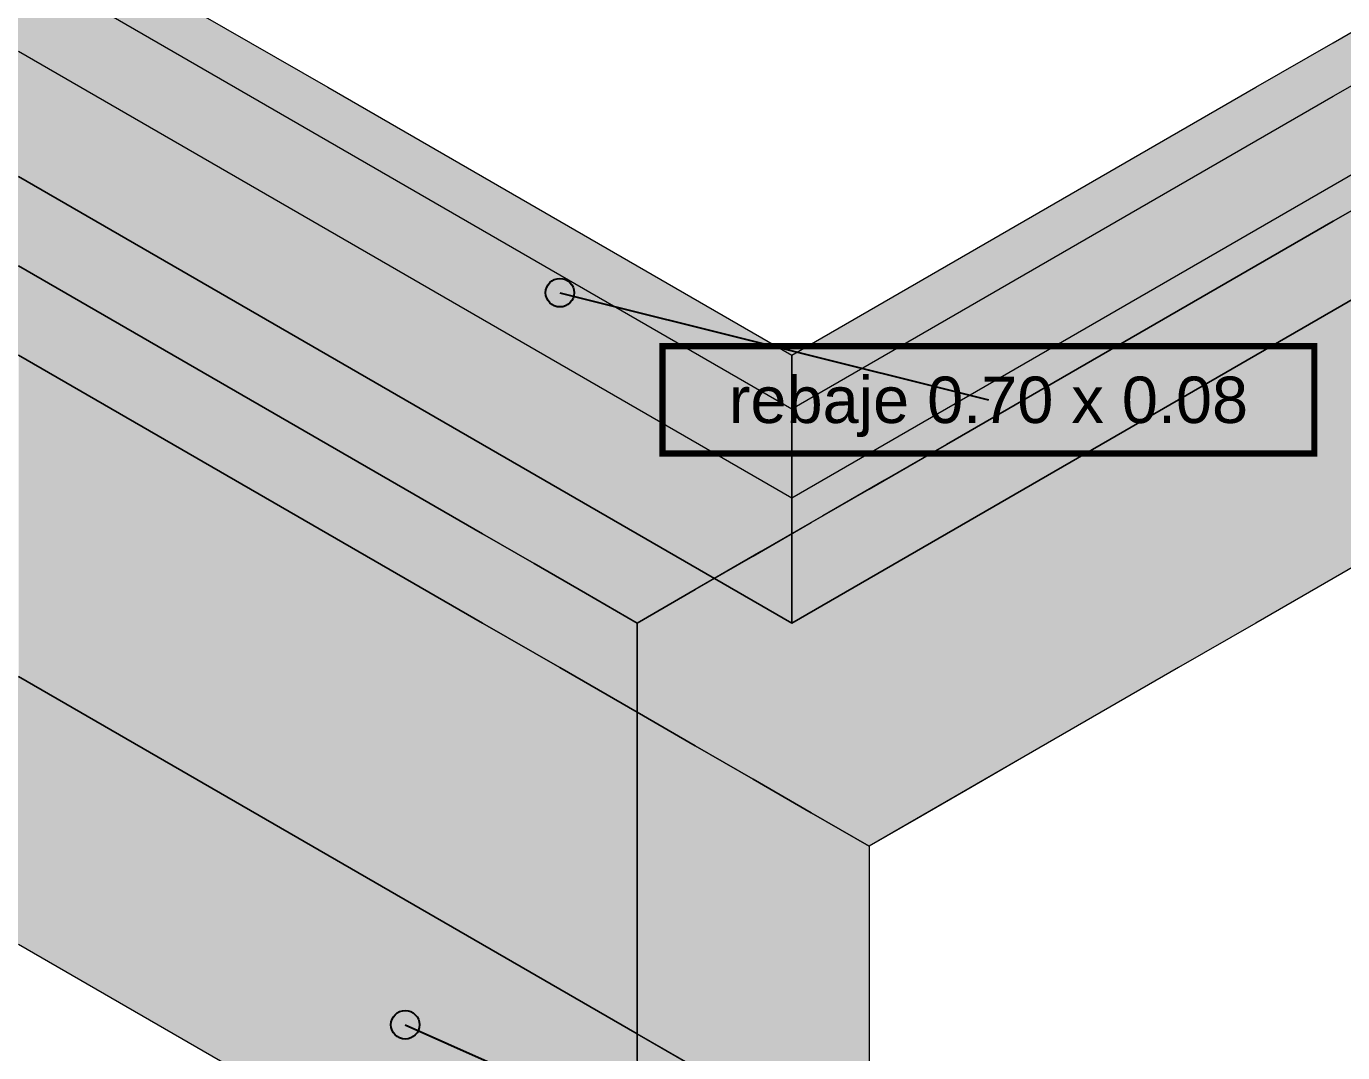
# Model space of a CAD drawing. Header units: metres. Extents: x 0 to 8.41, y 0 to 5.94.
# Drawn here: x 5.866 to 6.603, y 3.719 to 4.294 of the extents above; entities that cross this region are included whole.
import ezdxf
from ezdxf.enums import TextEntityAlignment as Align

# ---------------------------------------------------------------- set-up
doc = ezdxf.new("R2010")
doc.units = ezdxf.units.M
doc.header["$LTSCALE"] = 0.25
doc.layers.add('ISO-3D', color=7, linetype='CONTINUOUS', lineweight=13)
doc.layers.add('ISO-3D-ARISTAS', color=250, linetype='CONTINUOUS', lineweight=13)
doc.layers.add('LLAMADAS-NUM', color=30, linetype='CONTINUOUS', lineweight=25, true_color=0xc05014)
doc.styles.get("Standard").update_dxf_attribs({"font": 'arial.ttf'})

msp = doc.modelspace()

# ---------------------------------------------------------------- linework, layer by layer
at = {"layer": 'ISO-3D', "true_color": 0x9e9d98}
for points in [[(6.64141, 4.28), (6.59811, 4.305), (6.64141, 4.325), (6.59811, 4.35)], [(5.94859, 4.27), (5.90529, 4.295), (5.94859, 4.31), (5.90529, 4.335)], [(5.90529, 4.285), (5.86199, 4.31), (5.90529, 4.305), (5.86199, 4.33)], [(5.90529, 4.255), (5.86199, 4.28), (5.90529, 4.295), (5.86199, 4.32)], [(5.90529, 4.235), (5.86199, 4.26), (5.90529, 4.285), (5.86199, 4.31)], [(5.94859, 4.26), (5.90529, 4.285), (5.94859, 4.28), (5.90529, 4.305)], [(5.99189, 4.245), (5.94859, 4.27), (5.99189, 4.285), (5.94859, 4.31)], [(5.94859, 4.23), (5.90529, 4.255), (5.94859, 4.27), (5.90529, 4.295)], [(5.94859, 4.21), (5.90529, 4.235), (5.94859, 4.26), (5.90529, 4.285)], [(6.03519, 4.22), (5.99189, 4.245), (6.03519, 4.26), (5.99189, 4.285)], [(5.99189, 4.235), (5.94859, 4.26), (5.99189, 4.255), (5.94859, 4.28)], [(5.99189, 4.205), (5.94859, 4.23), (5.99189, 4.245), (5.94859, 4.27)], [(5.90529, 4.185), (5.86199, 4.21), (5.90529, 4.235), (5.86199, 4.26)], [(5.99189, 4.185), (5.94859, 4.21), (5.99189, 4.235), (5.94859, 4.26)], [(6.03519, 4.21), (5.99189, 4.235), (6.03519, 4.23), (5.99189, 4.255)], [(6.07849, 4.195), (6.03519, 4.22), (6.07849, 4.235), (6.03519, 4.26)], [(6.03519, 4.18), (5.99189, 4.205), (6.03519, 4.22), (5.99189, 4.245)], [(5.94859, 4.16), (5.90529, 4.185), (5.94859, 4.21), (5.90529, 4.235)], [(6.03519, 4.16), (5.99189, 4.185), (6.03519, 4.21), (5.99189, 4.235)], [(6.12179, 4.17), (6.07849, 4.195), (6.12179, 4.21), (6.07849, 4.235)], [(6.07849, 4.185), (6.03519, 4.21), (6.07849, 4.205), (6.03519, 4.23)], [(6.07849, 4.155), (6.03519, 4.18), (6.07849, 4.195), (6.03519, 4.22)], [(5.99189, 4.135), (5.94859, 4.16), (5.99189, 4.185), (5.94859, 4.21)], [(6.07849, 4.135), (6.03519, 4.16), (6.07849, 4.185), (6.03519, 4.21)], [(6.1651, 4.145), (6.12179, 4.17), (6.1651, 4.185), (6.12179, 4.21)], [(6.12179, 4.16), (6.07849, 4.185), (6.12179, 4.18), (6.07849, 4.205)], [(6.12179, 4.13), (6.07849, 4.155), (6.12179, 4.17), (6.07849, 4.195)], [(6.03519, 4.11), (5.99189, 4.135), (6.03519, 4.16), (5.99189, 4.185)], [(6.12179, 4.11), (6.07849, 4.135), (6.12179, 4.16), (6.07849, 4.185)], [(6.1651, 4.135), (6.12179, 4.16), (6.1651, 4.155), (6.12179, 4.18)], [(6.2084, 4.12), (6.1651, 4.145), (6.2084, 4.16), (6.1651, 4.185)], [(6.1651, 4.105), (6.12179, 4.13), (6.1651, 4.145), (6.12179, 4.17)], [(5.90529, 4.095), (5.86199, 4.12), (5.90529, 4.135), (5.86199, 4.16)], [(6.07849, 4.085), (6.03519, 4.11), (6.07849, 4.135), (6.03519, 4.16)], [(6.1651, 4.085), (6.12179, 4.11), (6.1651, 4.135), (6.12179, 4.16)], [(6.2517, 4.095), (6.2084, 4.12), (6.2517, 4.135), (6.2084, 4.16)], [(6.2084, 4.11), (6.1651, 4.135), (6.2084, 4.13), (6.1651, 4.155)], [(6.2084, 4.08), (6.1651, 4.105), (6.2084, 4.12), (6.1651, 4.145)], [(5.94859, 4.07), (5.90529, 4.095), (5.94859, 4.11), (5.90529, 4.135)], [(6.12179, 4.06), (6.07849, 4.085), (6.12179, 4.11), (6.07849, 4.135)], [(6.2084, 4.06), (6.1651, 4.085), (6.2084, 4.11), (6.1651, 4.135)], [(6.2517, 4.085), (6.2084, 4.11), (6.2517, 4.105), (6.2084, 4.13)], [(6.295, 4.07), (6.2517, 4.095), (6.295, 4.11), (6.2517, 4.135)], [(5.90529, 4.055), (5.86199, 4.08), (5.90529, 4.095), (5.86199, 4.12)], [(6.2517, 4.055), (6.2084, 4.08), (6.2517, 4.095), (6.2084, 4.12)], [(5.90529, 4.04), (5.86199, 4.065), (5.90529, 4.085), (5.86199, 4.11)], [(5.99189, 4.045), (5.94859, 4.07), (5.99189, 4.085), (5.94859, 4.11)], [(6.1651, 4.035), (6.12179, 4.06), (6.1651, 4.085), (6.12179, 4.11)], [(6.2517, 4.035), (6.2084, 4.06), (6.2517, 4.085), (6.2084, 4.11)], [(6.295, 4.06), (6.2517, 4.085), (6.295, 4.08), (6.2517, 4.105)], [(5.94859, 4.03), (5.90529, 4.055), (5.94859, 4.07), (5.90529, 4.095)], [(6.295, 4.03), (6.2517, 4.055), (6.295, 4.07), (6.2517, 4.095)], [(5.94859, 4.015), (5.90529, 4.04), (5.94859, 4.06), (5.90529, 4.085)], [(6.03519, 4.02), (5.99189, 4.045), (6.03519, 4.06), (5.99189, 4.085)], [(6.2084, 4.01), (6.1651, 4.035), (6.2084, 4.06), (6.1651, 4.085)], [(6.295, 4.01), (6.2517, 4.035), (6.295, 4.06), (6.2517, 4.085)], [(5.90529, 4.035), (5.86199, 4.06), (5.90529, 4.055), (5.86199, 4.08)], [(5.99189, 4.005), (5.94859, 4.03), (5.99189, 4.045), (5.94859, 4.07)], [(5.90529, 3.995), (5.86199, 4.02), (5.90529, 4.04), (5.86199, 4.065)], [(5.90529, 3.98833), (5.86199, 4.01333), (5.90529, 4.035), (5.86199, 4.06)], [(5.94859, 4.01), (5.90529, 4.035), (5.94859, 4.03), (5.90529, 4.055)], [(5.99189, 3.99), (5.94859, 4.015), (5.99189, 4.035), (5.94859, 4.06)], [(6.07849, 3.995), (6.03519, 4.02), (6.07849, 4.035), (6.03519, 4.06)], [(6.2517, 3.985), (6.2084, 4.01), (6.2517, 4.035), (6.2084, 4.06)], [(5.94859, 3.97), (5.90529, 3.995), (5.94859, 4.015), (5.90529, 4.04)], [(6.03519, 3.98), (5.99189, 4.005), (6.03519, 4.02), (5.99189, 4.045)], [(5.94859, 3.96333), (5.90529, 3.98833), (5.94859, 4.01), (5.90529, 4.035)], [(6.03519, 3.965), (5.99189, 3.99), (6.03519, 4.01), (5.99189, 4.035)], [(6.12179, 3.97), (6.07849, 3.995), (6.12179, 4.01), (6.07849, 4.035)], [(6.295, 3.96), (6.2517, 3.985), (6.295, 4.01), (6.2517, 4.035)], [(5.99189, 3.985), (5.94859, 4.01), (5.99189, 4.005), (5.94859, 4.03)], [(5.90529, 3.95), (5.86199, 3.975), (5.90529, 3.995), (5.86199, 4.02)], [(6.07849, 3.955), (6.03519, 3.98), (6.07849, 3.995), (6.03519, 4.02)], [(5.90529, 3.94167), (5.86199, 3.96667), (5.90529, 3.98833), (5.86199, 4.01333)], [(5.99189, 3.945), (5.94859, 3.97), (5.99189, 3.99), (5.94859, 4.015)], [(5.99189, 3.93833), (5.94859, 3.96333), (5.99189, 3.985), (5.94859, 4.01)], [(6.07849, 3.94), (6.03519, 3.965), (6.07849, 3.985), (6.03519, 4.01)], [(6.15066, 3.95333), (6.12179, 3.97), (6.15066, 3.99333), (6.12179, 4.01)], [(6.03519, 3.96), (5.99189, 3.985), (6.03519, 3.98), (5.99189, 4.005)], [(5.94859, 3.925), (5.90529, 3.95), (5.94859, 3.97), (5.90529, 3.995)], [(5.94859, 3.91667), (5.90529, 3.94167), (5.94859, 3.96333), (5.90529, 3.98833)], [(6.03519, 3.92), (5.99189, 3.945), (6.03519, 3.965), (5.99189, 3.99)], [(6.12179, 3.93), (6.07849, 3.955), (6.12179, 3.97), (6.07849, 3.995)], [(6.17953, 3.93667), (6.15066, 3.95333), (6.17953, 3.97667), (6.15066, 3.99333)], [(6.03519, 3.91333), (5.99189, 3.93833), (6.03519, 3.96), (5.99189, 3.985)], [(6.12179, 3.915), (6.07849, 3.94), (6.12179, 3.96), (6.07849, 3.985)], [(5.90529, 3.905), (5.86199, 3.93), (5.90529, 3.95), (5.86199, 3.975)], [(6.07849, 3.935), (6.03519, 3.96), (6.07849, 3.955), (6.03519, 3.98)], [(6.2084, 3.92), (6.17953, 3.93667), (6.2084, 3.96), (6.17953, 3.97667)], [(5.90529, 3.895), (5.86199, 3.92), (5.90529, 3.94167), (5.86199, 3.96667)], [(5.99189, 3.9), (5.94859, 3.925), (5.99189, 3.945), (5.94859, 3.97)], [(6.15066, 3.91333), (6.12179, 3.93), (6.15066, 3.95333), (6.12179, 3.97)], [(5.99189, 3.89167), (5.94859, 3.91667), (5.99189, 3.93833), (5.94859, 3.96333)], [(6.07849, 3.895), (6.03519, 3.92), (6.07849, 3.94), (6.03519, 3.965)], [(6.07849, 3.88833), (6.03519, 3.91333), (6.07849, 3.935), (6.03519, 3.96)], [(6.1651, 3.89), (6.12179, 3.915), (6.1651, 3.935), (6.12179, 3.96)], [(6.12179, 3.91), (6.07849, 3.935), (6.12179, 3.93), (6.07849, 3.955)], [(6.17953, 3.89667), (6.15066, 3.91333), (6.17953, 3.93667), (6.15066, 3.95333)], [(5.94859, 3.88), (5.90529, 3.905), (5.94859, 3.925), (5.90529, 3.95)], [(6.03519, 3.875), (5.99189, 3.9), (6.03519, 3.92), (5.99189, 3.945)], [(5.94859, 3.87), (5.90529, 3.895), (5.94859, 3.91667), (5.90529, 3.94167)], [(6.03519, 3.86667), (5.99189, 3.89167), (6.03519, 3.91333), (5.99189, 3.93833)], [(6.12179, 3.87), (6.07849, 3.895), (6.12179, 3.915), (6.07849, 3.94)], [(6.2084, 3.88), (6.17953, 3.89667), (6.2084, 3.92), (6.17953, 3.93667)], [(6.12179, 3.86333), (6.07849, 3.88833), (6.12179, 3.91), (6.07849, 3.935)], [(6.15066, 3.89333), (6.12179, 3.91), (6.15066, 3.91333), (6.12179, 3.93)], [(6.2084, 3.865), (6.1651, 3.89), (6.2084, 3.91), (6.1651, 3.935)], [(5.99189, 3.855), (5.94859, 3.88), (5.99189, 3.9), (5.94859, 3.925)], [(5.90529, 3.84833), (5.86199, 3.87333), (5.90529, 3.895), (5.86199, 3.92)], [(5.99189, 3.845), (5.94859, 3.87), (5.99189, 3.89167), (5.94859, 3.91667)], [(6.07849, 3.85), (6.03519, 3.875), (6.07849, 3.895), (6.03519, 3.92)], [(6.1651, 3.845), (6.12179, 3.87), (6.1651, 3.89), (6.12179, 3.915)], [(6.07849, 3.84167), (6.03519, 3.86667), (6.07849, 3.88833), (6.03519, 3.91333)], [(6.15066, 3.84667), (6.12179, 3.86333), (6.15066, 3.89333), (6.12179, 3.91)], [(6.17953, 3.87667), (6.15066, 3.89333), (6.17953, 3.89667), (6.15066, 3.91333)], [(6.24087, 3.84625), (6.2084, 3.865), (6.24087, 3.89125), (6.2084, 3.91)], [(6.03519, 3.83), (5.99189, 3.855), (6.03519, 3.875), (5.99189, 3.9)], [(5.94859, 3.82333), (5.90529, 3.84833), (5.94859, 3.87), (5.90529, 3.895)], [(6.12179, 3.825), (6.07849, 3.85), (6.12179, 3.87), (6.07849, 3.895)], [(6.17953, 3.83), (6.15066, 3.84667), (6.17953, 3.87667), (6.15066, 3.89333)], [(6.2084, 3.86), (6.17953, 3.87667), (6.2084, 3.88), (6.17953, 3.89667)], [(6.03519, 3.82), (5.99189, 3.845), (6.03519, 3.86667), (5.99189, 3.89167)], [(6.12179, 3.81667), (6.07849, 3.84167), (6.12179, 3.86333), (6.07849, 3.88833)], [(6.2084, 3.82), (6.1651, 3.845), (6.2084, 3.865), (6.1651, 3.89)], [(6.27335, 3.8275), (6.24087, 3.84625), (6.27335, 3.8725), (6.24087, 3.89125)], [(5.90529, 3.80167), (5.86199, 3.82667), (5.90529, 3.84833), (5.86199, 3.87333)], [(5.99189, 3.79833), (5.94859, 3.82333), (5.99189, 3.845), (5.94859, 3.87)], [(6.07849, 3.805), (6.03519, 3.83), (6.07849, 3.85), (6.03519, 3.875)], [(6.1651, 3.8), (6.12179, 3.825), (6.1651, 3.845), (6.12179, 3.87)], [(6.2084, 3.81333), (6.17953, 3.83), (6.2084, 3.86), (6.17953, 3.87667)], [(6.30583, 3.80875), (6.27335, 3.8275), (6.30583, 3.85375), (6.27335, 3.8725)], [(6.07849, 3.795), (6.03519, 3.82), (6.07849, 3.84167), (6.03519, 3.86667)], [(6.15066, 3.8), (6.12179, 3.81667), (6.15066, 3.84667), (6.12179, 3.86333)], [(6.24087, 3.80125), (6.2084, 3.82), (6.24087, 3.84625), (6.2084, 3.865)], [(5.94859, 3.77667), (5.90529, 3.80167), (5.94859, 3.82333), (5.90529, 3.84833)], [(6.12179, 3.78), (6.07849, 3.805), (6.12179, 3.825), (6.07849, 3.85)], [(6.3383, 3.79), (6.30583, 3.80875), (6.3383, 3.835), (6.30583, 3.85375)], [(6.03519, 3.77333), (5.99189, 3.79833), (6.03519, 3.82), (5.99189, 3.845)], [(6.12179, 3.77), (6.07849, 3.795), (6.12179, 3.81667), (6.07849, 3.84167)], [(6.17953, 3.78333), (6.15066, 3.8), (6.17953, 3.83), (6.15066, 3.84667)], [(6.2084, 3.775), (6.1651, 3.8), (6.2084, 3.82), (6.1651, 3.845)], [(6.27335, 3.7825), (6.24087, 3.80125), (6.27335, 3.8275), (6.24087, 3.84625)], [(5.90529, 3.755), (5.86199, 3.78), (5.90529, 3.80167), (5.86199, 3.82667)], [(6.2084, 3.76667), (6.17953, 3.78333), (6.2084, 3.81333), (6.17953, 3.83)], [(6.30583, 3.76375), (6.27335, 3.7825), (6.30583, 3.80875), (6.27335, 3.8275)], [(5.99189, 3.75167), (5.94859, 3.77667), (5.99189, 3.79833), (5.94859, 3.82333)], [(6.07849, 3.74833), (6.03519, 3.77333), (6.07849, 3.795), (6.03519, 3.82)], [(6.1651, 3.755), (6.12179, 3.78), (6.1651, 3.8), (6.12179, 3.825)], [(6.24087, 3.75625), (6.2084, 3.775), (6.24087, 3.80125), (6.2084, 3.82)], [(6.15066, 3.75333), (6.12179, 3.77), (6.15066, 3.8), (6.12179, 3.81667)], [(6.3383, 3.745), (6.30583, 3.76375), (6.3383, 3.79), (6.30583, 3.80875)], [(5.94859, 3.73), (5.90529, 3.755), (5.94859, 3.77667), (5.90529, 3.80167)], [(6.03519, 3.72667), (5.99189, 3.75167), (6.03519, 3.77333), (5.99189, 3.79833)], [(6.17953, 3.73667), (6.15066, 3.75333), (6.17953, 3.78333), (6.15066, 3.8)], [(6.2084, 3.73), (6.1651, 3.755), (6.2084, 3.775), (6.1651, 3.8)], [(6.27335, 3.7375), (6.24087, 3.75625), (6.27335, 3.7825), (6.24087, 3.80125)], [(6.12179, 3.72333), (6.07849, 3.74833), (6.12179, 3.77), (6.07849, 3.795)], [(6.2084, 3.72), (6.17953, 3.73667), (6.2084, 3.76667), (6.17953, 3.78333)], [(6.30583, 3.71875), (6.27335, 3.7375), (6.30583, 3.76375), (6.27335, 3.7825)], [(5.99189, 3.705), (5.94859, 3.73), (5.99189, 3.75167), (5.94859, 3.77667)], [(6.24087, 3.71125), (6.2084, 3.73), (6.24087, 3.75625), (6.2084, 3.775)], [(6.07849, 3.70167), (6.03519, 3.72667), (6.07849, 3.74833), (6.03519, 3.77333)], [(6.15066, 3.70667), (6.12179, 3.72333), (6.15066, 3.75333), (6.12179, 3.77)], [(6.3383, 3.7), (6.30583, 3.71875), (6.3383, 3.745), (6.30583, 3.76375)], [(6.17953, 3.69), (6.15066, 3.70667), (6.17953, 3.73667), (6.15066, 3.75333)], [(6.27335, 3.6925), (6.24087, 3.71125), (6.27335, 3.7375), (6.24087, 3.75625)], [(6.03519, 3.68), (5.99189, 3.705), (6.03519, 3.72667), (5.99189, 3.75167)], [(6.12179, 3.67667), (6.07849, 3.70167), (6.12179, 3.72333), (6.07849, 3.74833)], [(6.30583, 3.67375), (6.27335, 3.6925), (6.30583, 3.71875), (6.27335, 3.7375)], [(6.2084, 3.67333), (6.17953, 3.69), (6.2084, 3.72), (6.17953, 3.73667)], [(6.07849, 3.655), (6.03519, 3.68), (6.07849, 3.70167), (6.03519, 3.72667)], [(6.15066, 3.66), (6.12179, 3.67667), (6.15066, 3.70667), (6.12179, 3.72333)]]:
    msp.add_solid(points, dxfattribs=at)
at = {"layer": 'ISO-3D', "true_color": 0xb0aea8}
for points in [[(5.94859, 4.31), (5.91395, 4.29), (5.90529, 4.335), (5.87065, 4.315)], [(5.90529, 4.305), (5.86199, 4.28), (5.86199, 4.33), (5.81869, 4.305)], [(6.67389, 4.29875), (6.64141, 4.28), (6.63058, 4.32375), (6.59811, 4.305)], [(5.91395, 4.29), (5.87931, 4.27), (5.87065, 4.315), (5.83601, 4.295)], [(5.94859, 4.28), (5.90529, 4.255), (5.90529, 4.305), (5.86199, 4.28)], [(5.99189, 4.285), (5.95725, 4.265), (5.94859, 4.31), (5.91395, 4.29)], [(6.67028, 4.29333), (6.62698, 4.26833), (6.64141, 4.31), (6.59811, 4.285)], [(5.87931, 4.27), (5.84467, 4.25), (5.83601, 4.295), (5.80137, 4.275)], [(5.95725, 4.265), (5.92261, 4.245), (5.91395, 4.29), (5.87931, 4.27)], [(6.03519, 4.26), (6.00055, 4.24), (5.99189, 4.285), (5.95725, 4.265)], [(6.62698, 4.26833), (6.58368, 4.24333), (6.59811, 4.285), (6.55481, 4.26)], [(5.99189, 4.255), (5.94859, 4.23), (5.94859, 4.28), (5.90529, 4.255)], [(6.68471, 4.255), (6.64141, 4.23), (6.64141, 4.28), (6.59811, 4.255)], [(5.92261, 4.245), (5.88797, 4.225), (5.87931, 4.27), (5.84467, 4.25)], [(6.65584, 4.25167), (6.61254, 4.22667), (6.62698, 4.26833), (6.58368, 4.24333)], [(6.00055, 4.24), (5.96591, 4.22), (5.95725, 4.265), (5.92261, 4.245)], [(6.03519, 4.23), (5.99189, 4.205), (5.99189, 4.255), (5.94859, 4.23)], [(6.07849, 4.235), (6.04385, 4.215), (6.03519, 4.26), (6.00055, 4.24)], [(6.58368, 4.24333), (6.54037, 4.21833), (6.55481, 4.26), (6.51151, 4.235)], [(6.64141, 4.23), (6.59811, 4.205), (6.59811, 4.255), (6.55481, 4.23)], [(5.88797, 4.225), (5.85333, 4.205), (5.84467, 4.25), (5.81003, 4.23)], [(5.96591, 4.22), (5.93127, 4.2), (5.92261, 4.245), (5.88797, 4.225)], [(6.04385, 4.215), (6.00921, 4.195), (6.00055, 4.24), (5.96591, 4.22)], [(6.61254, 4.22667), (6.56924, 4.20167), (6.58368, 4.24333), (6.54037, 4.21833)], [(6.12179, 4.21), (6.08715, 4.19), (6.07849, 4.235), (6.04385, 4.215)], [(6.54037, 4.21833), (6.49707, 4.19333), (6.51151, 4.235), (6.46821, 4.21)], [(5.93127, 4.2), (5.89663, 4.18), (5.88797, 4.225), (5.85333, 4.205)], [(6.07849, 4.205), (6.03519, 4.18), (6.03519, 4.23), (5.99189, 4.205)], [(6.59811, 4.205), (6.55481, 4.18), (6.55481, 4.23), (6.51151, 4.205)], [(6.64141, 4.21), (6.59811, 4.185), (6.61254, 4.22667), (6.56924, 4.20167)], [(6.00921, 4.195), (5.97457, 4.175), (5.96591, 4.22), (5.93127, 4.2)], [(6.56924, 4.20167), (6.52594, 4.17667), (6.54037, 4.21833), (6.49707, 4.19333)], [(5.90529, 4.185), (5.87642, 4.16833), (5.86199, 4.21), (5.83312, 4.19333)], [(6.08715, 4.19), (6.05251, 4.17), (6.04385, 4.215), (6.00921, 4.195)], [(6.1651, 4.185), (6.13046, 4.165), (6.12179, 4.21), (6.08715, 4.19)], [(6.49707, 4.19333), (6.45377, 4.16833), (6.46821, 4.21), (6.4249, 4.185)], [(5.89663, 4.18), (5.86199, 4.16), (5.85333, 4.205), (5.81869, 4.185)], [(6.12179, 4.18), (6.07849, 4.155), (6.07849, 4.205), (6.03519, 4.18)], [(6.55481, 4.18), (6.51151, 4.155), (6.51151, 4.205), (6.46821, 4.18)], [(6.59811, 4.185), (6.55481, 4.16), (6.56924, 4.20167), (6.52594, 4.17667)], [(5.97457, 4.175), (5.93993, 4.155), (5.93127, 4.2), (5.89663, 4.18)], [(6.05251, 4.17), (6.01787, 4.15), (6.00921, 4.195), (5.97457, 4.175)], [(5.87642, 4.16833), (5.84755, 4.15167), (5.83312, 4.19333), (5.80425, 4.17667)], [(6.13046, 4.165), (6.09581, 4.145), (6.08715, 4.19), (6.05251, 4.17)], [(6.52594, 4.17667), (6.48264, 4.15167), (6.49707, 4.19333), (6.45377, 4.16833)], [(5.93993, 4.155), (5.90529, 4.135), (5.89663, 4.18), (5.86199, 4.16)], [(5.94859, 4.16), (5.91972, 4.14333), (5.90529, 4.185), (5.87642, 4.16833)], [(6.1651, 4.155), (6.12179, 4.13), (6.12179, 4.18), (6.07849, 4.155)], [(6.2084, 4.16), (6.17376, 4.14), (6.1651, 4.185), (6.13046, 4.165)], [(6.45377, 4.16833), (6.41047, 4.14333), (6.4249, 4.185), (6.3816, 4.16)], [(6.51151, 4.155), (6.46821, 4.13), (6.46821, 4.18), (6.4249, 4.155)], [(6.01787, 4.15), (5.98323, 4.13), (5.97457, 4.175), (5.93993, 4.155)], [(6.55481, 4.16), (6.51151, 4.135), (6.52594, 4.17667), (6.48264, 4.15167)], [(5.91972, 4.14333), (5.89085, 4.12667), (5.87642, 4.16833), (5.84755, 4.15167)], [(6.09581, 4.145), (6.06117, 4.125), (6.05251, 4.17), (6.01787, 4.15)], [(6.17376, 4.14), (6.13912, 4.12), (6.13046, 4.165), (6.09581, 4.145)], [(6.48264, 4.15167), (6.43934, 4.12667), (6.45377, 4.16833), (6.41047, 4.14333)], [(5.99189, 4.135), (5.96302, 4.11833), (5.94859, 4.16), (5.91972, 4.14333)], [(6.2517, 4.135), (6.21706, 4.115), (6.2084, 4.16), (6.17376, 4.14)], [(6.41047, 4.14333), (6.36717, 4.11833), (6.3816, 4.16), (6.3383, 4.135)], [(6.67389, 4.14125), (6.63058, 4.11625), (6.64141, 4.16), (6.59811, 4.135)], [(5.89085, 4.12667), (5.86199, 4.11), (5.84755, 4.15167), (5.81869, 4.135)], [(5.98323, 4.13), (5.94859, 4.11), (5.93993, 4.155), (5.90529, 4.135)], [(6.2084, 4.13), (6.1651, 4.105), (6.1651, 4.155), (6.12179, 4.13)], [(6.46821, 4.13), (6.4249, 4.105), (6.4249, 4.155), (6.3816, 4.13)], [(6.51151, 4.135), (6.46821, 4.11), (6.48264, 4.15167), (6.43934, 4.12667)], [(5.96302, 4.11833), (5.93416, 4.10167), (5.91972, 4.14333), (5.89085, 4.12667)], [(6.06117, 4.125), (6.02653, 4.105), (6.01787, 4.15), (5.98323, 4.13)], [(6.13912, 4.12), (6.10447, 4.1), (6.09581, 4.145), (6.06117, 4.125)], [(6.43934, 4.12667), (6.39604, 4.10167), (6.41047, 4.14333), (6.36717, 4.11833)], [(6.21706, 4.115), (6.18242, 4.095), (6.17376, 4.14), (6.13912, 4.12)], [(6.02653, 4.105), (5.99189, 4.085), (5.98323, 4.13), (5.94859, 4.11)], [(6.03519, 4.11), (6.00632, 4.09333), (5.99189, 4.135), (5.96302, 4.11833)], [(6.2517, 4.105), (6.2084, 4.08), (6.2084, 4.13), (6.1651, 4.105)], [(6.295, 4.11), (6.26036, 4.09), (6.2517, 4.135), (6.21706, 4.115)], [(6.36717, 4.11833), (6.32387, 4.09333), (6.3383, 4.135), (6.295, 4.11)], [(6.4249, 4.105), (6.3816, 4.08), (6.3816, 4.13), (6.3383, 4.105)], [(6.63058, 4.11625), (6.58728, 4.09125), (6.59811, 4.135), (6.55481, 4.11)], [(5.93416, 4.10167), (5.90529, 4.085), (5.89085, 4.12667), (5.86199, 4.11)], [(6.10447, 4.1), (6.06983, 4.08), (6.06117, 4.125), (6.02653, 4.105)], [(6.46821, 4.11), (6.4249, 4.085), (6.43934, 4.12667), (6.39604, 4.10167)], [(6.00632, 4.09333), (5.97746, 4.07667), (5.96302, 4.11833), (5.93416, 4.10167)], [(6.18242, 4.095), (6.14778, 4.075), (6.13912, 4.12), (6.10447, 4.1)], [(6.26036, 4.09), (6.22572, 4.07), (6.21706, 4.115), (6.18242, 4.095)], [(6.39604, 4.10167), (6.35274, 4.07667), (6.36717, 4.11833), (6.32387, 4.09333)], [(6.66306, 4.0975), (6.61976, 4.0725), (6.63058, 4.11625), (6.58728, 4.09125)], [(6.07849, 4.085), (6.04963, 4.06833), (6.03519, 4.11), (6.00632, 4.09333)], [(6.32387, 4.09333), (6.28923, 4.07333), (6.295, 4.11), (6.26036, 4.09)], [(6.58728, 4.09125), (6.54398, 4.06625), (6.55481, 4.11), (6.51151, 4.085)], [(5.97746, 4.07667), (5.94859, 4.06), (5.93416, 4.10167), (5.90529, 4.085)], [(6.06983, 4.08), (6.03519, 4.06), (6.02653, 4.105), (5.99189, 4.085)], [(6.14778, 4.075), (6.11313, 4.055), (6.10447, 4.1), (6.06983, 4.08)], [(6.295, 4.08), (6.2517, 4.055), (6.2517, 4.105), (6.2084, 4.08)], [(6.3816, 4.08), (6.3383, 4.055), (6.3383, 4.105), (6.295, 4.08)], [(6.4249, 4.085), (6.3816, 4.06), (6.39604, 4.10167), (6.35274, 4.07667)], [(6.04963, 4.06833), (6.02076, 4.05167), (6.00632, 4.09333), (5.97746, 4.07667)], [(6.22572, 4.07), (6.19108, 4.05), (6.18242, 4.095), (6.14778, 4.075)], [(6.35274, 4.07667), (6.31809, 4.05667), (6.32387, 4.09333), (6.28923, 4.07333)], [(6.61976, 4.0725), (6.57646, 4.0475), (6.58728, 4.09125), (6.54398, 4.06625)], [(6.12179, 4.06), (6.09293, 4.04333), (6.07849, 4.085), (6.04963, 4.06833)], [(6.28923, 4.07333), (6.25459, 4.05333), (6.26036, 4.09), (6.22572, 4.07)], [(6.54398, 4.06625), (6.50068, 4.04125), (6.51151, 4.085), (6.46821, 4.06)], [(6.02076, 4.05167), (5.99189, 4.035), (5.97746, 4.07667), (5.94859, 4.06)], [(6.11313, 4.055), (6.07849, 4.035), (6.06983, 4.08), (6.03519, 4.06)], [(6.3383, 4.055), (6.295, 4.03), (6.295, 4.08), (6.2517, 4.055)], [(6.3816, 4.06), (6.34696, 4.04), (6.35274, 4.07667), (6.31809, 4.05667)], [(6.19108, 4.05), (6.15644, 4.03), (6.14778, 4.075), (6.11313, 4.055)], [(6.25459, 4.05333), (6.21994, 4.03333), (6.22572, 4.07), (6.19108, 4.05)], [(6.31809, 4.05667), (6.28345, 4.03667), (6.28923, 4.07333), (6.25459, 4.05333)], [(6.65224, 4.05375), (6.60893, 4.02875), (6.61976, 4.0725), (6.57646, 4.0475)], [(6.09293, 4.04333), (6.06406, 4.02667), (6.04963, 4.06833), (6.02076, 4.05167)], [(6.57646, 4.0475), (6.53316, 4.0225), (6.54398, 4.06625), (6.50068, 4.04125)], [(6.15644, 4.03), (6.12179, 4.01), (6.11313, 4.055), (6.07849, 4.035)], [(6.1651, 4.035), (6.13623, 4.01833), (6.12179, 4.06), (6.09293, 4.04333)], [(6.34696, 4.04), (6.31232, 4.02), (6.31809, 4.05667), (6.28345, 4.03667)], [(6.50068, 4.04125), (6.45738, 4.01625), (6.46821, 4.06), (6.4249, 4.035)], [(6.06406, 4.02667), (6.03519, 4.01), (6.02076, 4.05167), (5.99189, 4.035)], [(6.21994, 4.03333), (6.1853, 4.01333), (6.19108, 4.05), (6.15644, 4.03)], [(6.28345, 4.03667), (6.24881, 4.01667), (6.25459, 4.05333), (6.21994, 4.03333)], [(6.60893, 4.02875), (6.56563, 4.00375), (6.57646, 4.0475), (6.53316, 4.0225)], [(6.13623, 4.01833), (6.10736, 4.00167), (6.09293, 4.04333), (6.06406, 4.02667)], [(6.53316, 4.0225), (6.48986, 3.9975), (6.50068, 4.04125), (6.45738, 4.01625)], [(6.2084, 4.01), (6.17953, 3.99333), (6.1651, 4.035), (6.13623, 4.01833)], [(6.24881, 4.01667), (6.21417, 3.99667), (6.21994, 4.03333), (6.1853, 4.01333)], [(6.31232, 4.02), (6.27768, 4), (6.28345, 4.03667), (6.24881, 4.01667)], [(6.45738, 4.01625), (6.41408, 3.99125), (6.4249, 4.035), (6.3816, 4.01)], [(6.10736, 4.00167), (6.07849, 3.985), (6.06406, 4.02667), (6.03519, 4.01)], [(6.1853, 4.01333), (6.15066, 3.99333), (6.15644, 4.03), (6.12179, 4.01)], [(6.64141, 4.01), (6.59811, 3.985), (6.60893, 4.02875), (6.56563, 4.00375)], [(6.17953, 3.99333), (6.15066, 3.97667), (6.13623, 4.01833), (6.10736, 4.00167)], [(6.56563, 4.00375), (6.52233, 3.97875), (6.53316, 4.0225), (6.48986, 3.9975)], [(6.21417, 3.99667), (6.17953, 3.97667), (6.1853, 4.01333), (6.15066, 3.99333)], [(6.2517, 3.985), (6.22283, 3.96833), (6.2084, 4.01), (6.17953, 3.99333)], [(6.27768, 4), (6.24304, 3.98), (6.24881, 4.01667), (6.21417, 3.99667)], [(6.41408, 3.99125), (6.37078, 3.96625), (6.3816, 4.01), (6.3383, 3.985)], [(6.48986, 3.9975), (6.44655, 3.9725), (6.45738, 4.01625), (6.41408, 3.99125)], [(6.59811, 3.985), (6.55481, 3.96), (6.56563, 4.00375), (6.52233, 3.97875)], [(6.15066, 3.97667), (6.12179, 3.96), (6.10736, 4.00167), (6.07849, 3.985)], [(6.24304, 3.98), (6.2084, 3.96), (6.21417, 3.99667), (6.17953, 3.97667)], [(6.52233, 3.97875), (6.47903, 3.95375), (6.48986, 3.9975), (6.44655, 3.9725)], [(6.22283, 3.96833), (6.19396, 3.95167), (6.17953, 3.99333), (6.15066, 3.97667)], [(6.44655, 3.9725), (6.40325, 3.9475), (6.41408, 3.99125), (6.37078, 3.96625)], [(6.295, 3.96), (6.26613, 3.94333), (6.2517, 3.985), (6.22283, 3.96833)], [(6.37078, 3.96625), (6.32748, 3.94125), (6.3383, 3.985), (6.295, 3.96)], [(6.19396, 3.95167), (6.1651, 3.935), (6.15066, 3.97667), (6.12179, 3.96)], [(6.55481, 3.96), (6.51151, 3.935), (6.52233, 3.97875), (6.47903, 3.95375)], [(6.26613, 3.94333), (6.23726, 3.92667), (6.22283, 3.96833), (6.19396, 3.95167)], [(6.40325, 3.9475), (6.35995, 3.9225), (6.37078, 3.96625), (6.32748, 3.94125)], [(6.47903, 3.95375), (6.43573, 3.92875), (6.44655, 3.9725), (6.40325, 3.9475)], [(6.32748, 3.94125), (6.29861, 3.92458), (6.295, 3.96), (6.26613, 3.94333)], [(6.23726, 3.92667), (6.2084, 3.91), (6.19396, 3.95167), (6.1651, 3.935)], [(6.51151, 3.935), (6.46821, 3.91), (6.47903, 3.95375), (6.43573, 3.92875)], [(6.43573, 3.92875), (6.39243, 3.90375), (6.40325, 3.9475), (6.35995, 3.9225)], [(6.29861, 3.92458), (6.26974, 3.90792), (6.26613, 3.94333), (6.23726, 3.92667)], [(6.35995, 3.9225), (6.33108, 3.90583), (6.32748, 3.94125), (6.29861, 3.92458)], [(5.90529, 3.905), (5.87281, 3.88625), (5.86199, 3.93), (5.82951, 3.91125)], [(6.26974, 3.90792), (6.24087, 3.89125), (6.23726, 3.92667), (6.2084, 3.91)], [(6.33108, 3.90583), (6.30222, 3.88917), (6.29861, 3.92458), (6.26974, 3.90792)], [(6.39243, 3.90375), (6.36356, 3.88708), (6.35995, 3.9225), (6.33108, 3.90583)], [(6.46821, 3.91), (6.4249, 3.885), (6.43573, 3.92875), (6.39243, 3.90375)], [(5.87281, 3.88625), (5.84034, 3.8675), (5.82951, 3.91125), (5.79704, 3.8925)], [(6.30222, 3.88917), (6.27335, 3.8725), (6.26974, 3.90792), (6.24087, 3.89125)], [(5.94859, 3.88), (5.91611, 3.86125), (5.90529, 3.905), (5.87281, 3.88625)], [(6.36356, 3.88708), (6.33469, 3.87042), (6.33108, 3.90583), (6.30222, 3.88917)], [(6.4249, 3.885), (6.39604, 3.86833), (6.39243, 3.90375), (6.36356, 3.88708)], [(5.91611, 3.86125), (5.88364, 3.8425), (5.87281, 3.88625), (5.84034, 3.8675)], [(6.33469, 3.87042), (6.30583, 3.85375), (6.30222, 3.88917), (6.27335, 3.8725)], [(6.39604, 3.86833), (6.36717, 3.85167), (6.36356, 3.88708), (6.33469, 3.87042)], [(5.99189, 3.855), (5.95942, 3.83625), (5.94859, 3.88), (5.91611, 3.86125)], [(6.36717, 3.85167), (6.3383, 3.835), (6.33469, 3.87042), (6.30583, 3.85375)], [(5.88364, 3.8425), (5.85116, 3.82375), (5.84034, 3.8675), (5.80786, 3.84875)], [(5.95942, 3.83625), (5.92694, 3.8175), (5.91611, 3.86125), (5.88364, 3.8425)], [(6.03519, 3.83), (6.00272, 3.81125), (5.99189, 3.855), (5.95942, 3.83625)], [(5.92694, 3.8175), (5.89446, 3.79875), (5.88364, 3.8425), (5.85116, 3.82375)], [(6.00272, 3.81125), (5.97024, 3.7925), (5.95942, 3.83625), (5.92694, 3.8175)], [(6.07849, 3.805), (6.04602, 3.78625), (6.03519, 3.83), (6.00272, 3.81125)], [(5.89446, 3.79875), (5.86199, 3.78), (5.85116, 3.82375), (5.81869, 3.805)], [(5.97024, 3.7925), (5.93776, 3.77375), (5.92694, 3.8175), (5.89446, 3.79875)], [(6.04602, 3.78625), (6.01354, 3.7675), (6.00272, 3.81125), (5.97024, 3.7925)], [(6.12179, 3.78), (6.08932, 3.76125), (6.07849, 3.805), (6.04602, 3.78625)], [(5.93776, 3.77375), (5.90529, 3.755), (5.89446, 3.79875), (5.86199, 3.78)], [(6.01354, 3.7675), (5.98107, 3.74875), (5.97024, 3.7925), (5.93776, 3.77375)], [(6.08932, 3.76125), (6.05684, 3.7425), (6.04602, 3.78625), (6.01354, 3.7675)], [(6.1651, 3.755), (6.13262, 3.73625), (6.12179, 3.78), (6.08932, 3.76125)], [(5.98107, 3.74875), (5.94859, 3.73), (5.93776, 3.77375), (5.90529, 3.755)], [(6.05684, 3.7425), (6.02437, 3.72375), (6.01354, 3.7675), (5.98107, 3.74875)], [(6.13262, 3.73625), (6.10014, 3.7175), (6.08932, 3.76125), (6.05684, 3.7425)], [(6.2084, 3.73), (6.17592, 3.71125), (6.1651, 3.755), (6.13262, 3.73625)], [(6.02437, 3.72375), (5.99189, 3.705), (5.98107, 3.74875), (5.94859, 3.73)], [(6.10014, 3.7175), (6.06767, 3.69875), (6.05684, 3.7425), (6.02437, 3.72375)], [(6.17592, 3.71125), (6.14345, 3.6925), (6.13262, 3.73625), (6.10014, 3.7175)], [(6.2517, 3.705), (6.21922, 3.68625), (6.2084, 3.73), (6.17592, 3.71125)], [(6.06767, 3.69875), (6.03519, 3.68), (6.02437, 3.72375), (5.99189, 3.705)]]:
    msp.add_solid(points, dxfattribs=at)
at = {"layer": 'ISO-3D', "true_color": 0x8e8d88}
for points in [[(6.64141, 4.27), (6.59811, 4.245), (6.64141, 4.31), (6.59811, 4.285)], [(6.59811, 4.245), (6.55481, 4.22), (6.59811, 4.285), (6.55481, 4.26)], [(6.64141, 4.26), (6.59811, 4.235), (6.64141, 4.28), (6.59811, 4.255)], [(6.64141, 4.23), (6.59811, 4.205), (6.64141, 4.27), (6.59811, 4.245)], [(6.55481, 4.22), (6.51151, 4.195), (6.55481, 4.26), (6.51151, 4.235)], [(6.59811, 4.235), (6.55481, 4.21), (6.59811, 4.255), (6.55481, 4.23)], [(6.64141, 4.21), (6.59811, 4.185), (6.64141, 4.26), (6.59811, 4.235)], [(6.59811, 4.205), (6.55481, 4.18), (6.59811, 4.245), (6.55481, 4.22)], [(6.51151, 4.195), (6.46821, 4.17), (6.51151, 4.235), (6.46821, 4.21)], [(6.59811, 4.185), (6.55481, 4.16), (6.59811, 4.235), (6.55481, 4.21)], [(6.55481, 4.21), (6.51151, 4.185), (6.55481, 4.23), (6.51151, 4.205)], [(6.55481, 4.18), (6.51151, 4.155), (6.55481, 4.22), (6.51151, 4.195)], [(6.46821, 4.17), (6.4249, 4.145), (6.46821, 4.21), (6.4249, 4.185)], [(6.55481, 4.16), (6.51151, 4.135), (6.55481, 4.21), (6.51151, 4.185)], [(6.64141, 4.16), (6.59811, 4.135), (6.64141, 4.21), (6.59811, 4.185)], [(6.64141, 4.17), (6.59811, 4.145), (6.64141, 4.21), (6.59811, 4.185)], [(6.51151, 4.185), (6.46821, 4.16), (6.51151, 4.205), (6.46821, 4.18)], [(6.51151, 4.155), (6.46821, 4.13), (6.51151, 4.195), (6.46821, 4.17)], [(6.4249, 4.145), (6.3816, 4.12), (6.4249, 4.185), (6.3816, 4.16)], [(6.46821, 4.16), (6.4249, 4.135), (6.46821, 4.18), (6.4249, 4.155)], [(6.51151, 4.135), (6.46821, 4.11), (6.51151, 4.185), (6.46821, 4.16)], [(6.59811, 4.135), (6.55481, 4.11), (6.59811, 4.185), (6.55481, 4.16)], [(6.59811, 4.145), (6.55481, 4.12), (6.59811, 4.185), (6.55481, 4.16)], [(6.46821, 4.13), (6.4249, 4.105), (6.46821, 4.17), (6.4249, 4.145)], [(6.64141, 4.13), (6.59811, 4.105), (6.64141, 4.17), (6.59811, 4.145)], [(6.3816, 4.12), (6.3383, 4.095), (6.3816, 4.16), (6.3383, 4.135)], [(6.46821, 4.11), (6.4249, 4.085), (6.46821, 4.16), (6.4249, 4.135)], [(6.55481, 4.11), (6.51151, 4.085), (6.55481, 4.16), (6.51151, 4.135)], [(6.55481, 4.12), (6.51151, 4.095), (6.55481, 4.16), (6.51151, 4.135)], [(6.4249, 4.135), (6.3816, 4.11), (6.4249, 4.155), (6.3816, 4.13)], [(6.4249, 4.105), (6.3816, 4.08), (6.4249, 4.145), (6.3816, 4.12)], [(6.59811, 4.105), (6.55481, 4.08), (6.59811, 4.145), (6.55481, 4.12)], [(6.3383, 4.095), (6.295, 4.07), (6.3383, 4.135), (6.295, 4.11)], [(6.3816, 4.11), (6.3383, 4.085), (6.3816, 4.13), (6.3383, 4.105)], [(6.4249, 4.085), (6.3816, 4.06), (6.4249, 4.135), (6.3816, 4.11)], [(6.51151, 4.085), (6.46821, 4.06), (6.51151, 4.135), (6.46821, 4.11)], [(6.51151, 4.095), (6.46821, 4.07), (6.51151, 4.135), (6.46821, 4.11)], [(6.64141, 4.11), (6.59811, 4.085), (6.64141, 4.13), (6.59811, 4.105)], [(6.3816, 4.08), (6.3383, 4.055), (6.3816, 4.12), (6.3383, 4.095)], [(6.55481, 4.08), (6.51151, 4.055), (6.55481, 4.12), (6.51151, 4.095)], [(6.3816, 4.06), (6.3383, 4.035), (6.3816, 4.11), (6.3383, 4.085)], [(6.46821, 4.06), (6.4249, 4.035), (6.46821, 4.11), (6.4249, 4.085)], [(6.46821, 4.07), (6.4249, 4.045), (6.46821, 4.11), (6.4249, 4.085)], [(6.64141, 4.06), (6.59811, 4.035), (6.64141, 4.11), (6.59811, 4.085)], [(6.3383, 4.085), (6.295, 4.06), (6.3383, 4.105), (6.295, 4.08)], [(6.59811, 4.085), (6.55481, 4.06), (6.59811, 4.105), (6.55481, 4.08)], [(6.3383, 4.055), (6.295, 4.03), (6.3383, 4.095), (6.295, 4.07)], [(6.51151, 4.055), (6.46821, 4.03), (6.51151, 4.095), (6.46821, 4.07)], [(6.3383, 4.035), (6.295, 4.01), (6.3383, 4.085), (6.295, 4.06)], [(6.4249, 4.035), (6.3816, 4.01), (6.4249, 4.085), (6.3816, 4.06)], [(6.4249, 4.045), (6.3816, 4.02), (6.4249, 4.085), (6.3816, 4.06)], [(6.59811, 4.035), (6.55481, 4.01), (6.59811, 4.085), (6.55481, 4.06)], [(6.55481, 4.06), (6.51151, 4.035), (6.55481, 4.08), (6.51151, 4.055)], [(6.46821, 4.03), (6.4249, 4.005), (6.46821, 4.07), (6.4249, 4.045)], [(6.3816, 4.01), (6.3383, 3.985), (6.3816, 4.06), (6.3383, 4.035)], [(6.3816, 4.02), (6.3383, 3.995), (6.3816, 4.06), (6.3383, 4.035)], [(6.51151, 4.035), (6.46821, 4.01), (6.51151, 4.055), (6.46821, 4.03)], [(6.55481, 4.01), (6.51151, 3.985), (6.55481, 4.06), (6.51151, 4.035)], [(6.64141, 4.01), (6.59811, 3.985), (6.64141, 4.06), (6.59811, 4.035)], [(6.4249, 4.005), (6.3816, 3.98), (6.4249, 4.045), (6.3816, 4.02)], [(6.3383, 3.985), (6.295, 3.96), (6.3383, 4.035), (6.295, 4.01)], [(6.3383, 3.995), (6.30583, 3.97625), (6.3383, 4.035), (6.30583, 4.01625)], [(6.51151, 3.985), (6.46821, 3.96), (6.51151, 4.035), (6.46821, 4.01)], [(6.59811, 3.985), (6.55481, 3.96), (6.59811, 4.035), (6.55481, 4.01)], [(6.46821, 4.01), (6.4249, 3.985), (6.46821, 4.03), (6.4249, 4.005)], [(6.3816, 3.98), (6.3383, 3.955), (6.3816, 4.02), (6.3383, 3.995)], [(6.30583, 3.97625), (6.27335, 3.9575), (6.30583, 4.01625), (6.27335, 3.9975)], [(6.46821, 3.96), (6.4249, 3.935), (6.46821, 4.01), (6.4249, 3.985)], [(6.55481, 3.96), (6.51151, 3.935), (6.55481, 4.01), (6.51151, 3.985)], [(6.4249, 3.985), (6.3816, 3.96), (6.4249, 4.005), (6.3816, 3.98)], [(6.27335, 3.9575), (6.24087, 3.93875), (6.27335, 3.9975), (6.24087, 3.97875)], [(6.3383, 3.955), (6.30583, 3.93625), (6.3383, 3.995), (6.30583, 3.97625)], [(6.4249, 3.935), (6.3816, 3.91), (6.4249, 3.985), (6.3816, 3.96)], [(6.51151, 3.935), (6.46821, 3.91), (6.51151, 3.985), (6.46821, 3.96)], [(6.24087, 3.93875), (6.2084, 3.92), (6.24087, 3.97875), (6.2084, 3.96)], [(6.30583, 3.93625), (6.27335, 3.9175), (6.30583, 3.97625), (6.27335, 3.9575)], [(6.3816, 3.96), (6.3383, 3.935), (6.3816, 3.98), (6.3383, 3.955)], [(6.3816, 3.91), (6.3383, 3.885), (6.3816, 3.96), (6.3383, 3.935)], [(6.46821, 3.91), (6.4249, 3.885), (6.46821, 3.96), (6.4249, 3.935)], [(6.27335, 3.9175), (6.24087, 3.89875), (6.27335, 3.9575), (6.24087, 3.93875)], [(6.3383, 3.935), (6.30583, 3.91625), (6.3383, 3.955), (6.30583, 3.93625)], [(6.24087, 3.89875), (6.2084, 3.88), (6.24087, 3.93875), (6.2084, 3.92)], [(6.30583, 3.91625), (6.27335, 3.8975), (6.30583, 3.93625), (6.27335, 3.9175)], [(6.3383, 3.885), (6.30583, 3.86625), (6.3383, 3.935), (6.30583, 3.91625)], [(6.4249, 3.885), (6.3816, 3.86), (6.4249, 3.935), (6.3816, 3.91)], [(6.27335, 3.8975), (6.24087, 3.87875), (6.27335, 3.9175), (6.24087, 3.89875)], [(6.30583, 3.86625), (6.27335, 3.8475), (6.30583, 3.91625), (6.27335, 3.8975)], [(6.3816, 3.86), (6.3383, 3.835), (6.3816, 3.91), (6.3383, 3.885)], [(6.24087, 3.87875), (6.2084, 3.86), (6.24087, 3.89875), (6.2084, 3.88)], [(6.27335, 3.8475), (6.24087, 3.82875), (6.27335, 3.8975), (6.24087, 3.87875)], [(6.3383, 3.835), (6.30583, 3.81625), (6.3383, 3.885), (6.30583, 3.86625)], [(6.24087, 3.82875), (6.2084, 3.81), (6.24087, 3.87875), (6.2084, 3.86)], [(6.30583, 3.81625), (6.27335, 3.7975), (6.30583, 3.86625), (6.27335, 3.8475)], [(6.27335, 3.7975), (6.24087, 3.77875), (6.27335, 3.8475), (6.24087, 3.82875)], [(6.3383, 3.79), (6.30583, 3.77125), (6.3383, 3.835), (6.30583, 3.81625)], [(6.24087, 3.77875), (6.2084, 3.76), (6.24087, 3.82875), (6.2084, 3.81)], [(6.30583, 3.77125), (6.27335, 3.7525), (6.30583, 3.81625), (6.27335, 3.7975)], [(6.27335, 3.7525), (6.24087, 3.73375), (6.27335, 3.7975), (6.24087, 3.77875)], [(6.3383, 3.745), (6.30583, 3.72625), (6.3383, 3.79), (6.30583, 3.77125)], [(6.24087, 3.73375), (6.2084, 3.715), (6.24087, 3.77875), (6.2084, 3.76)], [(6.30583, 3.72625), (6.27335, 3.7075), (6.30583, 3.77125), (6.27335, 3.7525)], [(6.27335, 3.7075), (6.24087, 3.68875), (6.27335, 3.7525), (6.24087, 3.73375)], [(6.3383, 3.7), (6.30583, 3.68125), (6.3383, 3.745), (6.30583, 3.72625)], [(6.24087, 3.68875), (6.2084, 3.67), (6.24087, 3.73375), (6.2084, 3.715)], [(6.30583, 3.68125), (6.27335, 3.6625), (6.30583, 3.72625), (6.27335, 3.7075)]]:
    msp.add_solid(points, dxfattribs=at)
at = {"layer": 'ISO-3D-ARISTAS', "color": 250}
for p, q in [((5.90529, 4.305), (5.94859, 4.28)), ((5.90529, 4.305), (5.94859, 4.28)), ((5.94859, 4.31), (5.99189, 4.285)), ((5.94859, 4.31), (5.99189, 4.285)), ((6.59811, 4.285), (6.64141, 4.31)), ((6.59811, 4.285), (6.64141, 4.31)), ((5.99189, 4.285), (6.03519, 4.26)), ((5.99189, 4.285), (6.03519, 4.26)), ((6.55481, 4.26), (6.59811, 4.285)), ((6.55481, 4.26), (6.59811, 4.285)), ((5.90529, 4.255), (5.86199, 4.28)), ((5.90529, 4.255), (5.86199, 4.28)), ((5.94859, 4.28), (5.99189, 4.255)), ((5.94859, 4.28), (5.99189, 4.255)), ((6.59811, 4.255), (6.64141, 4.28)), ((6.59811, 4.255), (6.64141, 4.28)), ((5.94859, 4.23), (5.90529, 4.255)), ((5.94859, 4.23), (5.90529, 4.255)), ((5.99189, 4.255), (6.03519, 4.23)), ((5.99189, 4.255), (6.03519, 4.23)), ((6.03519, 4.26), (6.07849, 4.235)), ((6.03519, 4.26), (6.07849, 4.235)), ((6.51151, 4.235), (6.55481, 4.26)), ((6.51151, 4.235), (6.55481, 4.26)), ((6.55481, 4.23), (6.59811, 4.255)), ((6.55481, 4.23), (6.59811, 4.255)), ((6.07849, 4.235), (6.12179, 4.21)), ((6.07849, 4.235), (6.12179, 4.21)), ((6.46821, 4.21), (6.51151, 4.235)), ((6.46821, 4.21), (6.51151, 4.235)), ((5.99189, 4.205), (5.94859, 4.23)), ((5.99189, 4.205), (5.94859, 4.23)), ((6.03519, 4.23), (6.07849, 4.205)), ((6.03519, 4.23), (6.07849, 4.205)), ((6.51151, 4.205), (6.55481, 4.23)), ((6.51151, 4.205), (6.55481, 4.23)), ((6.64141, 4.23), (6.59811, 4.205)), ((6.64141, 4.23), (6.59811, 4.205)), ((5.86199, 4.21), (5.90529, 4.185)), ((5.90529, 4.185), (5.86199, 4.21)), ((6.12179, 4.21), (6.1651, 4.185)), ((6.12179, 4.21), (6.1651, 4.185)), ((6.4249, 4.185), (6.46821, 4.21)), ((6.4249, 4.185), (6.46821, 4.21)), ((6.59811, 4.185), (6.64141, 4.21)), ((6.64141, 4.21), (6.59811, 4.185)), ((6.03519, 4.18), (5.99189, 4.205)), ((6.03519, 4.18), (5.99189, 4.205)), ((6.07849, 4.205), (6.12179, 4.18)), ((6.07849, 4.205), (6.12179, 4.18)), ((6.46821, 4.18), (6.51151, 4.205)), ((6.46821, 4.18), (6.51151, 4.205)), ((6.59811, 4.205), (6.55481, 4.18)), ((6.59811, 4.205), (6.55481, 4.18)), ((5.90529, 4.185), (5.94859, 4.16)), ((5.94859, 4.16), (5.90529, 4.185)), ((6.07849, 4.155), (6.03519, 4.18)), ((6.07849, 4.155), (6.03519, 4.18)), ((6.12179, 4.18), (6.1651, 4.155)), ((6.12179, 4.18), (6.1651, 4.155)), ((6.1651, 4.185), (6.2084, 4.16)), ((6.1651, 4.185), (6.2084, 4.16)), ((6.3816, 4.16), (6.4249, 4.185)), ((6.3816, 4.16), (6.4249, 4.185)), ((6.4249, 4.155), (6.46821, 4.18)), ((6.4249, 4.155), (6.46821, 4.18)), ((6.55481, 4.18), (6.51151, 4.155)), ((6.55481, 4.18), (6.51151, 4.155)), ((6.55481, 4.16), (6.59811, 4.185)), ((6.59811, 4.185), (6.55481, 4.16)), ((5.86199, 4.16), (5.90529, 4.135)), ((5.90529, 4.135), (5.86199, 4.16)), ((5.94859, 4.16), (5.99189, 4.135)), ((5.99189, 4.135), (5.94859, 4.16)), ((6.2084, 4.16), (6.2517, 4.135)), ((6.2084, 4.16), (6.2517, 4.135)), ((6.3383, 4.135), (6.3816, 4.16)), ((6.3383, 4.135), (6.3816, 4.16)), ((6.51151, 4.135), (6.55481, 4.16)), ((6.55481, 4.16), (6.51151, 4.135)), ((6.59811, 4.135), (6.64141, 4.16)), ((6.64141, 4.16), (6.59811, 4.135)), ((6.12179, 4.13), (6.07849, 4.155)), ((6.12179, 4.13), (6.07849, 4.155)), ((6.1651, 4.155), (6.2084, 4.13)), ((6.1651, 4.155), (6.2084, 4.13)), ((6.3816, 4.13), (6.4249, 4.155)), ((6.3816, 4.13), (6.4249, 4.155)), ((6.51151, 4.155), (6.46821, 4.13)), ((6.51151, 4.155), (6.46821, 4.13)), ((5.90529, 4.135), (5.94859, 4.11)), ((5.94859, 4.11), (5.90529, 4.135)), ((5.99189, 4.135), (6.03519, 4.11)), ((6.03519, 4.11), (5.99189, 4.135)), ((6.1651, 4.105), (6.12179, 4.13)), ((6.1651, 4.105), (6.12179, 4.13)), ((6.2084, 4.13), (6.2517, 4.105)), ((6.2084, 4.13), (6.2517, 4.105)), ((6.2517, 4.135), (6.295, 4.11)), ((6.2517, 4.135), (6.295, 4.11)), ((6.295, 4.11), (6.3383, 4.135)), ((6.295, 4.11), (6.3383, 4.135)), ((6.3383, 4.105), (6.3816, 4.13)), ((6.3383, 4.105), (6.3816, 4.13)), ((6.46821, 4.13), (6.4249, 4.105)), ((6.46821, 4.13), (6.4249, 4.105)), ((6.46821, 4.11), (6.51151, 4.135)), ((6.51151, 4.135), (6.46821, 4.11)), ((6.55481, 4.11), (6.59811, 4.135)), ((6.59811, 4.135), (6.55481, 4.11)), ((5.86199, 4.11), (5.90529, 4.085)), ((5.90529, 4.085), (5.86199, 4.11)), ((5.94859, 4.11), (5.99189, 4.085)), ((5.99189, 4.085), (5.94859, 4.11)), ((6.03519, 4.11), (6.07849, 4.085)), ((6.07849, 4.085), (6.03519, 4.11)), ((6.295, 4.07), (6.295, 4.11)), ((6.295, 4.11), (6.295, 4.07)), ((6.4249, 4.085), (6.46821, 4.11)), ((6.46821, 4.11), (6.4249, 4.085)), ((6.51151, 4.085), (6.55481, 4.11)), ((6.55481, 4.11), (6.51151, 4.085)), ((6.2084, 4.08), (6.1651, 4.105)), ((6.2084, 4.08), (6.1651, 4.105)), ((6.2517, 4.105), (6.295, 4.08)), ((6.2517, 4.105), (6.295, 4.08)), ((6.295, 4.08), (6.3383, 4.105)), ((6.295, 4.08), (6.3383, 4.105)), ((6.4249, 4.105), (6.3816, 4.08)), ((6.4249, 4.105), (6.3816, 4.08)), ((5.90529, 4.085), (5.94859, 4.06)), ((5.94859, 4.06), (5.90529, 4.085)), ((5.99189, 4.085), (6.03519, 4.06)), ((6.03519, 4.06), (5.99189, 4.085)), ((6.07849, 4.085), (6.12179, 4.06)), ((6.12179, 4.06), (6.07849, 4.085)), ((6.3816, 4.06), (6.4249, 4.085)), ((6.4249, 4.085), (6.3816, 4.06)), ((6.46821, 4.06), (6.51151, 4.085)), ((6.51151, 4.085), (6.46821, 4.06)), ((6.2517, 4.055), (6.2084, 4.08)), ((6.2517, 4.055), (6.2084, 4.08)), ((6.295, 4.06), (6.295, 4.08)), ((6.295, 4.08), (6.295, 4.06)), ((6.3816, 4.08), (6.3383, 4.055)), ((6.3816, 4.08), (6.3383, 4.055)), ((6.295, 4.03), (6.295, 4.07)), ((6.295, 4.07), (6.295, 4.03)), ((5.94859, 4.06), (5.99189, 4.035)), ((5.99189, 4.035), (5.94859, 4.06)), ((6.03519, 4.06), (6.07849, 4.035)), ((6.07849, 4.035), (6.03519, 4.06)), ((6.12179, 4.06), (6.1651, 4.035)), ((6.1651, 4.035), (6.12179, 4.06)), ((6.295, 4.03), (6.2517, 4.055)), ((6.295, 4.03), (6.2517, 4.055)), ((6.295, 4.01), (6.295, 4.06)), ((6.295, 4.06), (6.295, 4.01)), ((6.3383, 4.055), (6.295, 4.03)), ((6.3383, 4.055), (6.295, 4.03)), ((6.3383, 4.035), (6.3816, 4.06)), ((6.3816, 4.06), (6.34696, 4.04)), ((6.4249, 4.035), (6.46821, 4.06)), ((6.46821, 4.06), (6.4249, 4.035)), ((6.34696, 4.04), (6.31232, 4.02)), ((5.99189, 4.035), (6.03519, 4.01)), ((6.03519, 4.01), (5.99189, 4.035)), ((6.07849, 4.035), (6.12179, 4.01)), ((6.12179, 4.01), (6.07849, 4.035)), ((6.1651, 4.035), (6.2084, 4.01)), ((6.2084, 4.01), (6.1651, 4.035)), ((6.30583, 4.01625), (6.3383, 4.035)), ((6.3816, 4.01), (6.4249, 4.035)), ((6.4249, 4.035), (6.3816, 4.01)), ((6.31232, 4.02), (6.27768, 4)), ((6.03519, 4.01), (6.07849, 3.985)), ((6.07849, 3.985), (6.03519, 4.01)), ((6.15066, 3.99333), (6.12179, 4.01)), ((6.12179, 4.01), (6.15066, 3.99333)), ((6.2084, 4.01), (6.2517, 3.985)), ((6.2517, 3.985), (6.2084, 4.01)), ((6.27335, 3.9975), (6.30583, 4.01625)), ((6.295, 3.96), (6.295, 4.01)), ((6.295, 4.01), (6.295, 3.96)), ((6.3383, 3.985), (6.3816, 4.01)), ((6.3816, 4.01), (6.3383, 3.985)), ((6.64141, 4.01), (6.59811, 3.985)), ((6.64141, 4.01), (6.59811, 3.985)), ((6.24087, 3.97875), (6.27335, 3.9975)), ((6.27768, 4), (6.24304, 3.98)), ((6.15066, 3.99333), (6.17953, 3.97667)), ((6.17953, 3.97667), (6.15066, 3.99333)), ((6.07849, 3.985), (6.12179, 3.96)), ((6.12179, 3.96), (6.07849, 3.985)), ((6.2517, 3.985), (6.295, 3.96)), ((6.295, 3.96), (6.2517, 3.985)), ((6.295, 3.96), (6.3383, 3.985)), ((6.3383, 3.985), (6.295, 3.96)), ((6.59811, 3.985), (6.55481, 3.96)), ((6.59811, 3.985), (6.55481, 3.96)), ((6.17953, 3.97667), (6.2084, 3.96)), ((6.2084, 3.96), (6.17953, 3.97667)), ((6.24304, 3.98), (6.2084, 3.96)), ((6.2084, 3.96), (6.24087, 3.97875)), ((6.12179, 3.96), (6.1651, 3.935)), ((6.1651, 3.935), (6.12179, 3.96)), ((6.2084, 3.92), (6.2084, 3.96)), ((6.2084, 3.96), (6.2084, 3.92)), ((6.55481, 3.96), (6.51151, 3.935)), ((6.55481, 3.96), (6.51151, 3.935)), ((5.86199, 3.93), (5.90529, 3.905)), ((5.90529, 3.905), (5.86199, 3.93)), ((6.1651, 3.935), (6.2084, 3.91)), ((6.2084, 3.91), (6.1651, 3.935)), ((6.51151, 3.935), (6.46821, 3.91)), ((6.51151, 3.935), (6.46821, 3.91)), ((6.2084, 3.88), (6.2084, 3.92)), ((6.2084, 3.92), (6.2084, 3.88)), ((6.2084, 3.91), (6.24087, 3.89125)), ((6.24087, 3.89125), (6.2084, 3.91)), ((6.46821, 3.91), (6.4249, 3.885)), ((6.46821, 3.91), (6.4249, 3.885)), ((5.90529, 3.905), (5.94859, 3.88)), ((5.94859, 3.88), (5.90529, 3.905)), ((6.24087, 3.89125), (6.27335, 3.8725)), ((6.27335, 3.8725), (6.24087, 3.89125)), ((6.4249, 3.885), (6.3816, 3.86)), ((6.4249, 3.885), (6.39604, 3.86833)), ((5.94859, 3.88), (5.99189, 3.855)), ((5.99189, 3.855), (5.94859, 3.88)), ((6.2084, 3.86), (6.2084, 3.88)), ((6.2084, 3.88), (6.2084, 3.86)), ((6.27335, 3.8725), (6.30583, 3.85375)), ((6.30583, 3.85375), (6.27335, 3.8725)), ((6.39604, 3.86833), (6.36717, 3.85167)), ((6.2084, 3.81), (6.2084, 3.86)), ((6.2084, 3.86), (6.2084, 3.81333)), ((6.3816, 3.86), (6.3383, 3.835)), ((5.99189, 3.855), (6.03519, 3.83)), ((6.03519, 3.83), (5.99189, 3.855)), ((6.30583, 3.85375), (6.3383, 3.835)), ((6.3383, 3.835), (6.30583, 3.85375)), ((6.36717, 3.85167), (6.3383, 3.835)), ((6.3383, 3.835), (6.3383, 3.79)), ((6.3383, 3.835), (6.3383, 3.79)), ((6.03519, 3.83), (6.07849, 3.805)), ((6.07849, 3.805), (6.03519, 3.83)), ((6.2084, 3.81333), (6.2084, 3.76667)), ((6.07849, 3.805), (6.12179, 3.78)), ((6.12179, 3.78), (6.07849, 3.805)), ((6.2084, 3.76), (6.2084, 3.81)), ((6.3383, 3.79), (6.3383, 3.745)), ((6.3383, 3.79), (6.3383, 3.745)), ((5.90529, 3.755), (5.86199, 3.78)), ((5.90529, 3.755), (5.86199, 3.78)), ((6.12179, 3.78), (6.1651, 3.755)), ((6.1651, 3.755), (6.12179, 3.78)), ((6.2084, 3.76667), (6.2084, 3.72)), ((6.2084, 3.715), (6.2084, 3.76)), ((5.94859, 3.73), (5.90529, 3.755)), ((5.94859, 3.73), (5.90529, 3.755)), ((6.1651, 3.755), (6.2084, 3.73)), ((6.2084, 3.73), (6.1651, 3.755)), ((6.3383, 3.745), (6.3383, 3.7)), ((6.3383, 3.745), (6.3383, 3.7)), ((5.99189, 3.705), (5.94859, 3.73)), ((5.99189, 3.705), (5.94859, 3.73)), ((6.24087, 3.71125), (6.2084, 3.73)), ((6.2084, 3.73), (6.2517, 3.705)), ((6.2084, 3.72), (6.2084, 3.67333))]:
    msp.add_line(p, q, dxfattribs=at)
at = {"layer": 'LLAMADAS-NUM'}
for p, q in [((6.1651, 4.145), (6.4051, 4.085)), ((6.07849, 3.735), (6.22194, 3.67125))]:
    msp.add_line(p, q, dxfattribs=at)
at = {"layer": 'LLAMADAS-NUM', "const_width": 0.0035}
msp.add_lwpolyline([(6.2226, 4.055), (6.5876, 4.055), (6.5876, 4.115), (6.2226, 4.115)], close=True, dxfattribs=at)
at = {"layer": 'LLAMADAS-NUM'}
for centre in [(6.1651, 4.145), (6.07849, 3.735)]:
    msp.add_circle(centre, 0.008, dxfattribs=at)
at = {"layer": 'LLAMADAS-NUM', "true_color": 0xffffff}
msp.add_solid([(6.2226, 4.055), (6.5876, 4.055), (6.2226, 4.115), (6.5876, 4.115)], dxfattribs=at)

# ---------------------------------------------------------------- texts
at = {"layer": 'LLAMADAS-NUM'}
msp.add_text('rebaje 0.70 x 0.08', height=0.026, dxfattribs=at).set_placement((6.4051, 4.085), align=Align.MIDDLE_CENTER)

doc.saveas('drawing.dxf')
